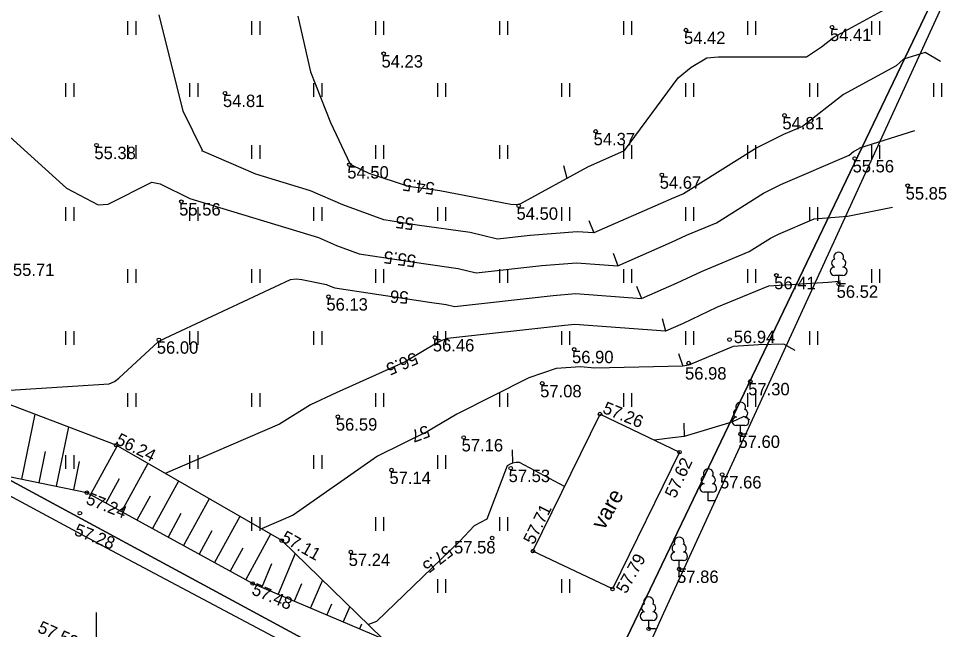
# Model space of a CAD drawing. Extents: x 639937 to 640237, y 6455974 to 6456248.
# Drawn here: x 640045.6 to 640098, y 6456101 to 6456135.5 of the extents above; entities that cross this region are included whole.
import ezdxf

# ---------------------------------------------------------------- set-up
doc = ezdxf.new("R2010")
doc.units = 0
for name, color, linetype in [('HALJASTUS', 7, 'Continuous'), ('HOONE', 7, 'Continuous'), ('HORISONTAAL-EH2000', 7, 'Continuous'), ('KORGUS-EH2000', 7, 'Continuous'), ('MOOTPIIR', 7, 'Continuous'), ('PIIR', 7, 'Continuous'), ('PUU', 7, 'Continuous'), ('RELJEEF', 7, 'Continuous'), ('VORK', 7, 'Continuous')]:
    doc.layers.add(name, color=color, linetype=linetype)

msp = doc.modelspace()

# ---------------------------------------------------------------- linework, layer by layer
at = {"layer": 'HALJASTUS'}
for p, q in [((640051.772, 6456135.381), (640051.772, 6456134.619)), ((640052.228, 6456135.381), (640052.228, 6456134.619)), ((640058.772, 6456135.381), (640058.772, 6456134.619)), ((640059.228, 6456135.381), (640059.228, 6456134.619)), ((640065.772, 6456135.381), (640065.772, 6456134.619)), ((640066.228, 6456135.381), (640066.228, 6456134.619)), ((640072.772, 6456135.381), (640072.772, 6456134.619)), ((640073.228, 6456135.381), (640073.228, 6456134.619)), ((640079.772, 6456135.381), (640079.772, 6456134.619)), ((640080.228, 6456135.381), (640080.228, 6456134.619)), ((640086.772, 6456135.381), (640086.772, 6456134.619)), ((640087.228, 6456135.381), (640087.228, 6456134.619)), ((640093.772, 6456135.381), (640093.772, 6456134.619)), ((640094.228, 6456135.381), (640094.228, 6456134.619)), ((640048.272, 6456131.881), (640048.272, 6456131.119)), ((640048.728, 6456131.881), (640048.728, 6456131.119)), ((640055.272, 6456131.881), (640055.272, 6456131.119)), ((640055.728, 6456131.881), (640055.728, 6456131.119)), ((640062.272, 6456131.881), (640062.272, 6456131.119)), ((640062.728, 6456131.881), (640062.728, 6456131.119)), ((640069.272, 6456131.881), (640069.272, 6456131.119)), ((640069.728, 6456131.881), (640069.728, 6456131.119)), ((640076.272, 6456131.881), (640076.272, 6456131.119)), ((640076.728, 6456131.881), (640076.728, 6456131.119)), ((640083.272, 6456131.881), (640083.272, 6456131.119)), ((640083.728, 6456131.881), (640083.728, 6456131.119)), ((640090.272, 6456131.881), (640090.272, 6456131.119)), ((640090.728, 6456131.881), (640090.728, 6456131.119)), ((640097.272, 6456131.881), (640097.272, 6456131.119)), ((640097.728, 6456131.881), (640097.728, 6456131.119)), ((640051.772, 6456128.381), (640051.772, 6456127.619)), ((640052.228, 6456128.381), (640052.228, 6456127.619)), ((640058.772, 6456128.381), (640058.772, 6456127.619)), ((640059.228, 6456128.381), (640059.228, 6456127.619)), ((640065.772, 6456128.381), (640065.772, 6456127.619)), ((640066.228, 6456128.381), (640066.228, 6456127.619)), ((640072.772, 6456128.381), (640072.772, 6456127.619)), ((640073.228, 6456128.381), (640073.228, 6456127.619)), ((640079.772, 6456128.381), (640079.772, 6456127.619)), ((640080.228, 6456128.381), (640080.228, 6456127.619)), ((640086.772, 6456128.381), (640086.772, 6456127.619)), ((640087.228, 6456128.381), (640087.228, 6456127.619)), ((640093.772, 6456128.381), (640093.772, 6456127.619)), ((640094.228, 6456128.381), (640094.228, 6456127.619)), ((640048.272, 6456124.881), (640048.272, 6456124.119)), ((640048.728, 6456124.881), (640048.728, 6456124.119)), ((640055.272, 6456124.881), (640055.272, 6456124.119)), ((640055.728, 6456124.881), (640055.728, 6456124.119)), ((640062.272, 6456124.881), (640062.272, 6456124.119)), ((640062.728, 6456124.881), (640062.728, 6456124.119)), ((640069.272, 6456124.881), (640069.272, 6456124.119)), ((640069.728, 6456124.881), (640069.728, 6456124.119)), ((640076.272, 6456124.881), (640076.272, 6456124.119)), ((640076.728, 6456124.881), (640076.728, 6456124.119)), ((640083.272, 6456124.881), (640083.272, 6456124.119)), ((640083.728, 6456124.881), (640083.728, 6456124.119)), ((640090.272, 6456124.881), (640090.272, 6456124.119)), ((640090.728, 6456124.881), (640090.728, 6456124.119)), ((640051.772, 6456121.381), (640051.772, 6456120.619)), ((640052.228, 6456121.381), (640052.228, 6456120.619)), ((640058.772, 6456121.381), (640058.772, 6456120.619)), ((640059.228, 6456121.381), (640059.228, 6456120.619)), ((640065.772, 6456121.381), (640065.772, 6456120.619)), ((640066.228, 6456121.381), (640066.228, 6456120.619)), ((640072.772, 6456121.381), (640072.772, 6456120.619)), ((640073.228, 6456121.381), (640073.228, 6456120.619)), ((640079.772, 6456121.381), (640079.772, 6456120.619)), ((640080.228, 6456121.381), (640080.228, 6456120.619)), ((640086.772, 6456121.381), (640086.772, 6456120.619)), ((640087.228, 6456121.381), (640087.228, 6456120.619)), ((640093.772, 6456121.381), (640093.772, 6456120.619)), ((640094.228, 6456121.381), (640094.228, 6456120.619)), ((640048.272, 6456117.881), (640048.272, 6456117.119)), ((640048.728, 6456117.881), (640048.728, 6456117.119)), ((640055.272, 6456117.881), (640055.272, 6456117.119)), ((640055.728, 6456117.881), (640055.728, 6456117.119)), ((640062.272, 6456117.881), (640062.272, 6456117.119)), ((640062.728, 6456117.881), (640062.728, 6456117.119)), ((640069.272, 6456117.881), (640069.272, 6456117.119)), ((640069.728, 6456117.881), (640069.728, 6456117.119)), ((640076.272, 6456117.881), (640076.272, 6456117.119)), ((640076.728, 6456117.881), (640076.728, 6456117.119)), ((640083.272, 6456117.881), (640083.272, 6456117.119)), ((640083.728, 6456117.881), (640083.728, 6456117.119)), ((640090.272, 6456117.881), (640090.272, 6456117.119)), ((640090.728, 6456117.881), (640090.728, 6456117.119)), ((640051.772, 6456114.381), (640051.772, 6456113.619)), ((640052.228, 6456114.381), (640052.228, 6456113.619)), ((640058.772, 6456114.381), (640058.772, 6456113.619)), ((640059.228, 6456114.381), (640059.228, 6456113.619)), ((640065.772, 6456114.381), (640065.772, 6456113.619)), ((640066.228, 6456114.381), (640066.228, 6456113.619)), ((640072.772, 6456114.381), (640072.772, 6456113.619)), ((640073.228, 6456114.381), (640073.228, 6456113.619)), ((640079.772, 6456114.381), (640079.772, 6456113.619)), ((640080.228, 6456114.381), (640080.228, 6456113.619)), ((640086.772, 6456114.381), (640086.772, 6456113.619)), ((640087.228, 6456114.381), (640087.228, 6456113.619)), ((640048.272, 6456110.881), (640048.272, 6456110.119)), ((640048.728, 6456110.881), (640048.728, 6456110.119)), ((640055.272, 6456110.881), (640055.272, 6456110.119)), ((640055.728, 6456110.881), (640055.728, 6456110.119)), ((640062.272, 6456110.881), (640062.272, 6456110.119)), ((640062.728, 6456110.881), (640062.728, 6456110.119)), ((640069.272, 6456110.881), (640069.272, 6456110.119)), ((640069.728, 6456110.881), (640069.728, 6456110.119)), ((640058.772, 6456107.381), (640058.772, 6456106.619)), ((640059.228, 6456107.381), (640059.228, 6456106.619)), ((640065.772, 6456107.381), (640065.772, 6456106.619)), ((640066.228, 6456107.381), (640066.228, 6456106.619)), ((640072.772, 6456107.381), (640072.772, 6456106.619)), ((640073.228, 6456107.381), (640073.228, 6456106.619)), ((640069.272, 6456103.881), (640069.272, 6456103.119)), ((640069.728, 6456103.881), (640069.728, 6456103.119)), ((640076.272, 6456103.881), (640076.272, 6456103.119)), ((640076.728, 6456103.881), (640076.728, 6456103.119))]:
    msp.add_line(p, q, dxfattribs=at)
at = {"layer": 'HOONE'}
msp.add_lwpolyline([(640074.656, 6456105.471), (640078.443, 6456113.208), (640082.927, 6456111.055), (640079.15, 6456103.336), (640074.656, 6456105.471)], dxfattribs=at)
at = {"layer": 'HORISONTAAL-EH2000'}
for p, q in [((640076.387, 6456127.249), (640076.576, 6456126.523)), ((640077.815, 6456124.13), (640078.089, 6456123.432)), ((640079.183, 6456122.287), (640079.439, 6456121.582)), ((640080.502, 6456120.425), (640080.789, 6456119.732)), ((640081.95, 6456118.608), (640082.139, 6456117.882)), ((640082.879, 6456116.628), (640083.112, 6456115.915)), ((640083.168, 6456112.687), (640083.195, 6456111.938)), ((640073.479, 6456111.191), (640073.506, 6456110.441))]:
    msp.add_line(p, q, dxfattribs=at)
for points in [[(640061.375, 6456135.665), (640062.098, 6456132.529), (640063.232, 6456129.673), (640064.314, 6456127.359), (640064.484, 6456127.233), (640065.388, 6456126.805), (640067.611, 6456126.078), (640067.787, 6456126.051), (640069.404, 6456125.828), (640073.403, 6456125.059), (640073.733, 6456125.033), (640073.974, 6456125.088), (640077.748, 6456127.17), (640079.829, 6456128.096), (640082.847, 6456132.184), (640083.586, 6456132.783), (640084.464, 6456133.312), (640085.124, 6456133.384), (640090.095, 6456133.372), (640090.943, 6456133.942), (640091.638, 6456134.481), (640097.239, 6456137.554)], [(640097.659, 6456133.109), (640096.794, 6456133.628), (640095.577, 6456133.242), (640095.153, 6456132.876), (640092.194, 6456131.253), (640089.867, 6456129.447), (640088.8, 6456128.986), (640087.286, 6456128.229), (640083.154, 6456125.641), (640082.485, 6456125.364), (640082.146, 6456125.201), (640078.089, 6456123.432), (640077.154, 6456123.501), (640074.495, 6456123.287), (640072.648, 6456123.079), (640071.117, 6456123.464), (640068.127, 6456123.877), (640066.232, 6456124.164), (640063.932, 6456125.013), (640062.091, 6456125.81), (640059.007, 6456126.748), (640055.965, 6456128.069), (640056.005, 6456128.085), (640054.906, 6456130.315), (640053.551, 6456135.755)], [(640041.099, 6456132.486), (640048.318, 6456125.954), (640050.111, 6456125.014), (640050.666, 6456125.061), (640053.145, 6456126.303), (640053.605, 6456126.204), (640055.278, 6456125.377), (640062.542, 6456123.169), (640063.569, 6456122.724), (640064.853, 6456122.25), (640068.468, 6456121.703), (640070.434, 6456121.432), (640071.441, 6456121.178), (640075.149, 6456121.596), (640077.108, 6456121.754), (640079.439, 6456121.582), (640082.474, 6456122.905), (640083.328, 6456123.314), (640085.011, 6456124.011), (640087.678, 6456125.682), (640088.656, 6456126.171), (640092.501, 6456127.831), (640092.75, 6456128.024), (640093.067, 6456128.198), (640093.113, 6456128.238), (640096.22, 6456129.223)], [(640043.934, 6456114.484), (640050.733, 6456114.907), (640051.035, 6456115.041), (640051.268, 6456115.242), (640053.49, 6456117.282), (640053.623, 6456117.365), (640053.89, 6456117.49), (640060.962, 6456120.796), (640061.294, 6456120.834), (640061.608, 6456120.805), (640062.994, 6456120.527), (640063.207, 6456120.435), (640063.473, 6456120.336), (640068.809, 6456119.529), (640069.751, 6456119.399), (640070.233, 6456119.278), (640075.804, 6456119.905), (640077.062, 6456120.007), (640080.789, 6456119.732), (640082.802, 6456120.609), (640084.171, 6456121.265), (640086.867, 6456122.382), (640088.071, 6456123.136), (640088.511, 6456123.357), (640090.53, 6456124.228), (640092.404, 6456124.385), (640094.956, 6456124.884)], [(640092.023, 6456120.706), (640091.934, 6456120.689), (640091.324, 6456120.638), (640088.245, 6456120.441), (640087.949, 6456120.432), (640085.013, 6456119.216), (640083.13, 6456118.314), (640082.139, 6456117.882), (640077.017, 6456118.259), (640076.458, 6456118.214), (640069.838, 6456117.468), (640069.515, 6456117.361), (640069.214, 6456117.209), (640067.449, 6456116.164), (640063.539, 6456114.399), (640062.101, 6456113.722), (640060.351, 6456112.637), (640053.894, 6456109.858)], [(640089.455, 6456116.791), (640088.824, 6456117.146), (640087.415, 6456117.114), (640085.952, 6456117.015), (640083.616, 6456116.037), (640083.519, 6456115.99), (640083.441, 6456115.966), (640083.34, 6456115.955), (640083.112, 6456115.915), (640078.15, 6456115.79), (640077.347, 6456115.867), (640075.959, 6456115.772), (640074.424, 6456115.262), (640070.366, 6456113.206), (640068.704, 6456112.222), (640065.884, 6456110.831), (640061.127, 6456107.505), (640059.324, 6456106.729)], [(640086.902, 6456112.886), (640086.56, 6456113.078), (640085.888, 6456112.749), (640083.195, 6456111.938), (640082.525, 6456111.864), (640081.496, 6456111.742)], [(640076.438, 6456109.111), (640073.898, 6456110.472), (640073.701, 6456110.473), (640073.506, 6456110.441), (640073.368, 6456110.389), (640073.201, 6456110.283), (640072.052, 6456107.283), (640071.334, 6456106.901), (640070.535, 6456106.031), (640065.816, 6456101.501), (640065.364, 6456101.319)]]:
    msp.add_lwpolyline(points, dxfattribs=at)
at = {"layer": 'KORGUS-EH2000'}
for centre in [(640083.3, 6456134.886), (640091.54, 6456135.049), (640066.224, 6456133.558), (640057.273, 6456131.326), (640088.855, 6456130.067), (640078.199, 6456129.168), (640050.014, 6456128.386), (640092.817, 6456127.637), (640064.292, 6456127.289), (640081.929, 6456126.716), (640095.813, 6456126.104), (640054.801, 6456125.201), (640073.846, 6456124.964), (640088.393, 6456121.043), (640091.917, 6456120.556), (640063.112, 6456119.835), (640069.122, 6456117.529), (640085.755, 6456117.413), (640053.538, 6456117.401), (640076.98, 6456116.865), (640083.448, 6456116.087), (640075.18, 6456114.939), (640086.924, 6456115.052), (640063.644, 6456113.059), (640078.443, 6456113.208), (640070.746, 6456111.885), (640086.376, 6456112.081), (640051.125, 6456111.453), (640082.927, 6456111.055), (640073.399, 6456110.154), (640066.672, 6456110.046), (640085.334, 6456109.796), (640049.469, 6456108.772), (640049.079, 6456107.614), (640060.475, 6456106.066), (640072.356, 6456106.212), (640064.372, 6456105.418), (640074.656, 6456105.471), (640082.911, 6456104.461), (640058.834, 6456103.646), (640079.15, 6456103.336), (640081.189, 6456101.087)]:
    msp.add_circle(centre, 0.1, dxfattribs=at)
at = {"layer": 'MOOTPIIR'}
msp.add_lwpolyline([(640066.441, 6456067.371), (640063.592, 6456061.874), (640068.275, 6456058.86), (640064.791, 6456053.445), (640049.588, 6456060.853), (640056.912, 6456070.773), (640065.447, 6456086.82), (640069.979, 6456095.342), (640050.608, 6456105.645), (640003.753, 6456130.87), (640023.645, 6456166.18), (640039.155, 6456169.171), (640056.961, 6456164.348), (640078.533, 6456157.633), (640101.568, 6456144.572), (640082.023, 6456101.959)], close=True, dxfattribs=at)
at = {"layer": 'PIIR'}
for points in [[(640071.3, 6456095.33), (640004.9, 6456131.23), (640068.87, 6456244.1), (640119.35, 6456182.71), (640062.68, 6456064.56), (640056.96, 6456068.04)], [(640062.68, 6456064.56), (640119.35, 6456182.71), (640220.79, 6456086.28), (640208.9, 6456065.46), (640178.96, 6456007.14), (640137.31, 6456026.07), (640123.39, 6456031.04), (640113.24, 6456035.27), (640098.84, 6456042.68), (640062.09, 6456063.33)], [(639985.97, 6456109.31), (639999.92, 6456133.86), (640004.9, 6456131.23), (640071.3, 6456095.33), (640056.96, 6456068.04)]]:
    msp.add_lwpolyline(points, close=True, dxfattribs=at)
at = {"layer": 'PUU'}
for p, q in [((640092.157, 6456121.031), (640091.677, 6456121.031)), ((640091.917, 6456120.556), (640091.917, 6456121.031)), ((640092.297, 6456120.556), (640091.917, 6456120.556)), ((640086.616, 6456112.556), (640086.136, 6456112.556)), ((640086.376, 6456112.081), (640086.376, 6456112.556)), ((640086.756, 6456112.081), (640086.376, 6456112.081)), ((640084.792, 6456108.791), (640084.312, 6456108.791)), ((640084.552, 6456108.316), (640084.552, 6456108.791)), ((640084.932, 6456108.316), (640084.552, 6456108.316)), ((640083.151, 6456104.936), (640082.671, 6456104.936)), ((640082.911, 6456104.461), (640082.911, 6456104.936)), ((640083.291, 6456104.461), (640082.911, 6456104.461)), ((640081.429, 6456101.562), (640080.949, 6456101.562)), ((640081.189, 6456101.087), (640081.189, 6456101.562)), ((640081.569, 6456101.087), (640081.189, 6456101.087))]:
    msp.add_line(p, q, dxfattribs=at)
for centre, radius, start, end in [((640091.917, 6456122.076), 0.277, 332.5799, 207.4201), ((640091.747, 6456121.729), 0.233, 109.0217, 253.1415), ((640092.087, 6456121.729), 0.233, 286.8508, 70.9859), ((640091.68, 6456121.268), 0.238, 90.0016, 269.3953), ((640092.154, 6456121.268), 0.238, 270.6047, 89.9984), ((640086.376, 6456113.601), 0.277, 332.5799, 207.4201), ((640086.206, 6456113.254), 0.233, 109.0217, 253.1415), ((640086.546, 6456113.254), 0.233, 286.8508, 70.9859), ((640086.139, 6456112.793), 0.238, 90.0016, 269.3953), ((640086.613, 6456112.793), 0.238, 270.6047, 89.9984), ((640084.382, 6456109.489), 0.233, 109.0217, 253.1415), ((640084.552, 6456109.836), 0.277, 332.5799, 207.4201), ((640084.722, 6456109.489), 0.233, 286.8508, 70.9859), ((640084.315, 6456109.028), 0.238, 90.0016, 269.3953), ((640084.789, 6456109.028), 0.238, 270.6047, 89.9984), ((640082.911, 6456105.981), 0.277, 332.5799, 207.4201), ((640082.741, 6456105.634), 0.233, 109.0217, 253.1415), ((640083.081, 6456105.634), 0.233, 286.8508, 70.9859), ((640082.674, 6456105.173), 0.238, 90.0016, 269.3953), ((640083.148, 6456105.173), 0.238, 270.6047, 89.9984), ((640081.189, 6456102.607), 0.277, 332.5799, 207.4201), ((640081.019, 6456102.26), 0.233, 109.0217, 253.1415), ((640081.359, 6456102.26), 0.233, 286.8508, 70.9859), ((640080.952, 6456101.799), 0.238, 90.0016, 269.3953), ((640081.426, 6456101.799), 0.238, 270.6047, 89.9984)]:
    msp.add_arc(centre, radius, start, end, dxfattribs=at)
at = {"layer": 'RELJEEF'}
for p, q in [((640046.535, 6456113.201), (640045.776, 6456109.538)), ((640048.428, 6456112.48), (640047.734, 6456109.132)), ((640051.179, 6456111.422), (640049.669, 6456108.663)), ((640047.118, 6456111.088), (640046.755, 6456109.335)), ((640049.044, 6456110.524), (640048.713, 6456108.929)), ((640052.913, 6456110.423), (640051.423, 6456107.702)), ((640051.296, 6456109.552), (640050.546, 6456108.182)), ((640054.646, 6456109.424), (640053.178, 6456106.742)), ((640053.04, 6456108.573), (640052.3, 6456107.222)), ((640056.379, 6456108.426), (640054.932, 6456105.782)), ((640054.784, 6456107.593), (640054.055, 6456106.262)), ((640058.113, 6456107.427), (640056.686, 6456104.821)), ((640056.528, 6456106.614), (640055.809, 6456105.302)), ((640059.846, 6456106.428), (640058.441, 6456103.861)), ((640058.271, 6456105.635), (640057.564, 6456104.341)), ((640061.233, 6456105.33), (640060.263, 6456103.04)), ((640059.902, 6456104.752), (640059.342, 6456103.431)), ((640061.593, 6456103.616), (640061.183, 6456102.65)), ((640062.772, 6456103.836), (640062.104, 6456102.26)), ((640063.283, 6456102.479), (640063.025, 6456101.87)), ((640064.311, 6456102.342), (640063.946, 6456101.479)), ((640064.973, 6456101.342), (640064.866, 6456101.089))]:
    msp.add_line(p, q, dxfattribs=at)
for points in [[(640066.171, 6456100.536), (640060.475, 6456106.066), (640051.125, 6456111.453), (640043.304, 6456114.431), (640040.927, 6456114.693), (640038.987, 6456114.114), (640033.639, 6456118.572), (640026.848, 6456121.215), (640018.042, 6456126.919), (640008.859, 6456129.693)], [(640008.859, 6456129.693), (640016.861, 6456125.134), (640026.104, 6456118.701), (640032.255, 6456116.294), (640039.753, 6456110.87), (640041.136, 6456110.501), (640049.469, 6456108.772), (640058.834, 6456103.646), (640066.171, 6456100.536)]]:
    msp.add_lwpolyline(points, dxfattribs=at)
at = {"layer": 'VORK'}
msp.add_line((640050, 6456102), (640050, 6456098), dxfattribs=at)

# ---------------------------------------------------------------- texts
at = {"layer": 'HOONE'}
msp.add_text('vare', height=0.9, rotation=60.8397, dxfattribs=at).set_placement((640078.669, 6456106.615))
at = {"layer": 'HORISONTAAL-EH2000'}
for s, rotation, p in [('54.5', 171.9884, (640069.144, 6456126.271)), ('55', 172.2433, (640067.979, 6456124.274)), ('55.5', 171.9884, (640068.09, 6456122.172)), ('56', 176.0999, (640067.652, 6456120.126)), ('56.5', 202.9521, (640067.977, 6456116.719)), ('57', 200.2713, (640068.671, 6456112.601)), ('57.5', 217.7921, (640069.787, 6456105.854))]:
    msp.add_text(s, height=0.7, rotation=rotation, dxfattribs=at).set_placement(p)
at = {"layer": 'KORGUS-EH2000'}
for s, p in [('54.42', (640083.182, 6456134.1)), ('54.41', (640091.422, 6456134.263)), ('54.23', (640066.106, 6456132.772)), ('54.81', (640057.155, 6456130.54)), ('54.81', (640088.737, 6456129.281)), ('54.37', (640078.081, 6456128.382)), ('55.38', (640049.896, 6456127.6)), ('55.56', (640092.699, 6456126.851)), ('54.50', (640064.174, 6456126.503)), ('54.67', (640081.811, 6456125.93)), ('55.85', (640095.695, 6456125.318)), ('55.56', (640054.683, 6456124.415)), ('54.50', (640073.728, 6456124.178)), ('55.71', (640045.299, 6456121.008)), ('56.41', (640088.275, 6456120.257)), ('56.52', (640091.799, 6456119.77)), ('56.13', (640062.994, 6456119.049)), ('56.94', (640085.993, 6456117.213)), ('56.00', (640053.42, 6456116.615)), ('56.46', (640069.004, 6456116.743)), ('56.90', (640076.862, 6456116.079)), ('56.98', (640083.241, 6456115.155)), ('57.30', (640086.806, 6456114.266)), ('57.08', (640075.062, 6456114.153)), ('56.59', (640063.526, 6456112.273)), ('57.16', (640070.628, 6456111.099)), ('57.60', (640086.258, 6456111.295)), ('57.14', (640066.554, 6456109.26)), ('57.53', (640073.281, 6456109.368)), ('57.66', (640085.216, 6456109.01)), ('57.58', (640070.201, 6456105.337)), ('57.24', (640064.254, 6456104.632)), ('57.86', (640082.793, 6456103.675))]:
    msp.add_text(s, height=0.7, dxfattribs=at).set_placement(p)
for s, rotation, p in [('57.26', 337.7144, (640078.538, 6456113.292)), ('56.24', 333.4349, (640051.043, 6456111.542)), ('57.62', 65.139, (640082.696, 6456108.407)), ('57.24', 338.3496, (640049.37, 6456108.16)), ('57.71', 63.6236, (640074.696, 6456105.797)), ('57.28', 338.5523, (640048.704, 6456106.401)), ('57.11', 330.5844, (640060.378, 6456106.057)), ('57.79', 60.9166, (640079.913, 6456103.021)), ('57.48', 336.9638, (640058.724, 6456103.053)), ('57.52', 336.0375, (640046.641, 6456100.919))]:
    msp.add_text(s, height=0.7, rotation=rotation, dxfattribs=at).set_placement(p)

doc.saveas('drawing.dxf')
